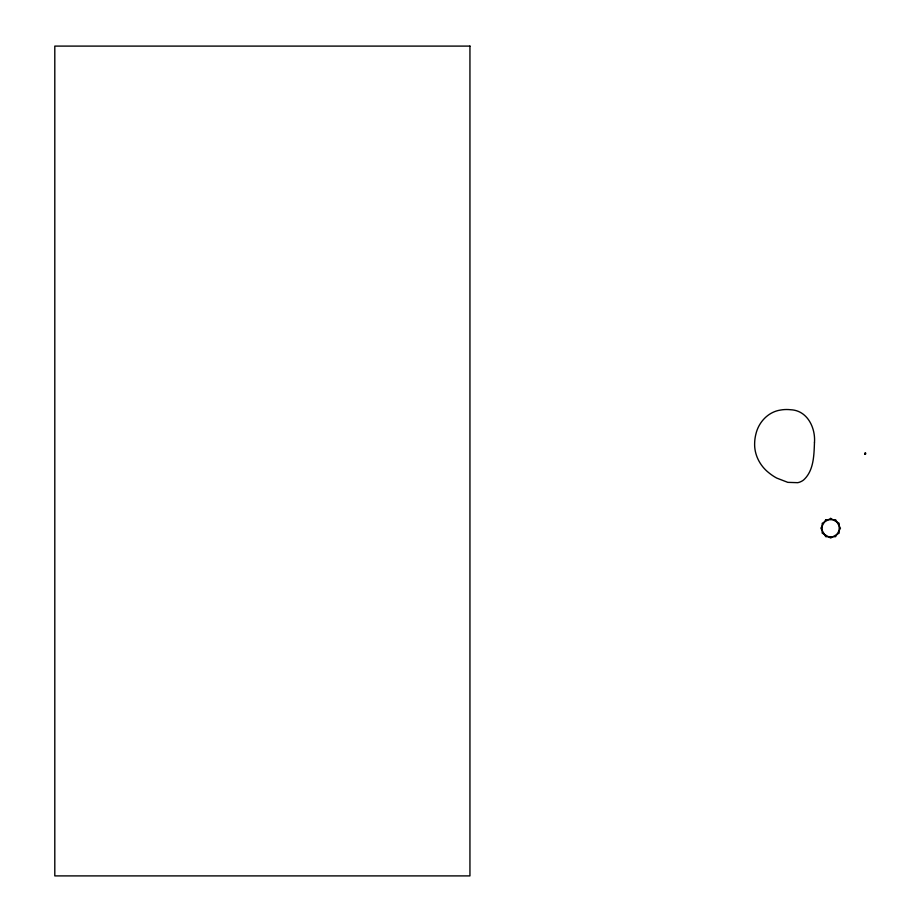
<?xml version="1.0" encoding="UTF-8"?>
<svg xmlns="http://www.w3.org/2000/svg" width="922" height="922" viewBox="0 0 922 922"><rect width="100%" height="100%" fill="white"/><g stroke="black" fill="none" stroke-linecap="round" stroke-linejoin="round"><path stroke-width="1.38" d="M814.472 442.572C813.965 455.422 813.826 470.75 803.546 480.039A14.487 14.487 0 0 1 797.772 482.679L787.814 482.356L776.716 478.08A50.203 50.203 0 0 1 768.775 472.721C759.763 465.622 754.081 454.385 754.657 442.825A40.003 40.003 0 0 1 755.948 433.882C758.702 422.149 768.141 411.973 780.3 410.094A34.575 34.575 0 0 1 790.696 409.748C807.292 410.417 815.636 427.739 814.472 442.572M825.766 519.708L820.868 528.214L825.766 536.708L835.586 536.708L840.484 528.214L835.586 519.708L825.766 519.708M830.676 518.394L822.182 523.304L822.182 533.112L830.676 538.022L839.17 533.112L839.17 523.304L830.676 518.394M469.943 46.1L54.801 46.1L54.801 875.9L469.943 875.9L469.943 46.1M865.597 453.14L864.767 453.324L865.597 453.14M865.597 453.901L864.767 454.085L865.597 453.901"/></g></svg>
